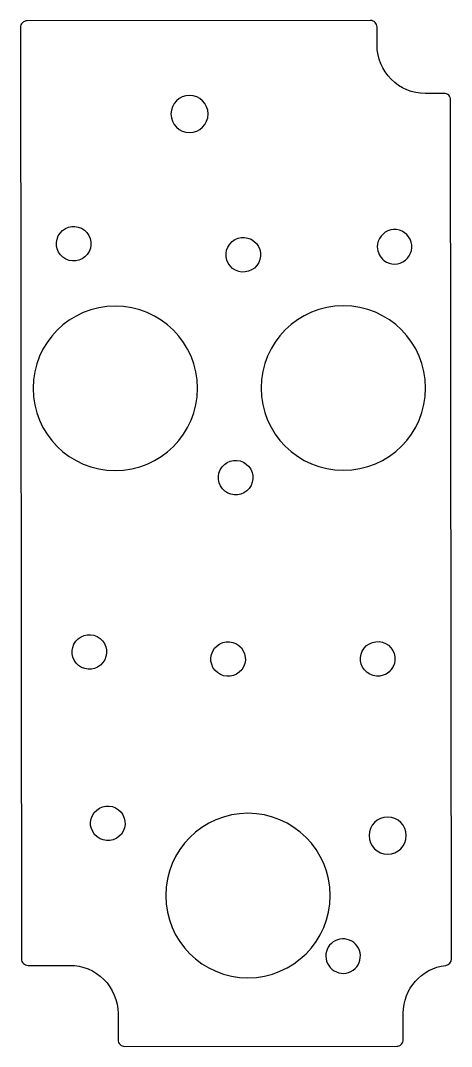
# Model space of a CAD drawing. Header units: millimetres. Extents: x -63 to -13, y -311 to -192.
import ezdxf

# ---------------------------------------------------------------- set-up
doc = ezdxf.new("R2010")
doc.units = ezdxf.units.MM
doc.layers.get('0').update_dxf_attribs({"linetype": 'CONTINUOUS'})

msp = doc.modelspace()

# ---------------------------------------------------------------- linework, layer by layer
msp.add_lwpolyline([(-63.04, -300.63, 0.414214), (-62.28, -301.39), (-57.45, -301.38, -0.414214), (-51.86, -306.96), (-51.85, -310.01, 0.414214), (-51.09, -310.77), (-19.6, -310.74, 0.414214), (-18.83, -309.98), (-18.84, -306.93, -0.379405), (-13.92, -301.38, 0.379405), (-13.26, -300.62), (-13.35, -201.2, 0.414214), (-14.12, -200.44), (-16.28, -200.44, -0.414214), (-21.87, -194.86), (-21.87, -192.76, 0.414214), (-22.63, -192), (-62.39, -192.04, 0.414214), (-63.15, -192.8)], format="xyb", close=True)
at = {"extrusion": (1.05742e-16, 1.05125e-19, -1)}
msp.add_circle((43.58, -202.82), 2.15, dxfattribs=at)
at = {"extrusion": (2.70353e-17, 2.68776e-20, -1)}
for centre in [(52.18, -234.58), (25.77, -234.55), (36.82, -293.3)]:
    msp.add_circle(centre, 9.52, dxfattribs=at)
at = {"extrusion": (1.09014e-16, 1.08378e-19, -1)}
msp.add_circle((20.64, -286.36), 2.15, dxfattribs=at)
at = {"extrusion": (-1.34319e-05, 1.40302e-05, 1)}
msp.add_arc((-25.8, -300.31, 0), 2, -46.2482, 149.449, dxfattribs=at)
for centre in [(-56.99, -217.84), (-37.36, -219.12), (-38.25, -244.92), (-55.18, -265.1), (-39.11, -265.92), (-21.79, -265.9), (-53.04, -284.94)]:
    msp.add_ellipse(centre, major_axis=(1.24, 1.57), ratio=1)
for centre, start_param, end_param in [((-19.84, -218.2), 3.141593, 8.525379), ((-19.84, -218.2), 2.247998, 3.141593), ((-25.8, -300.31), 1.70778, 2.240993), ((-25.8, -300.31), 2.240993, 4.575405)]:
    msp.add_ellipse(centre, major_axis=(1.24, 1.57), ratio=1, start_param=start_param, end_param=end_param)

doc.saveas('drawing.dxf')
